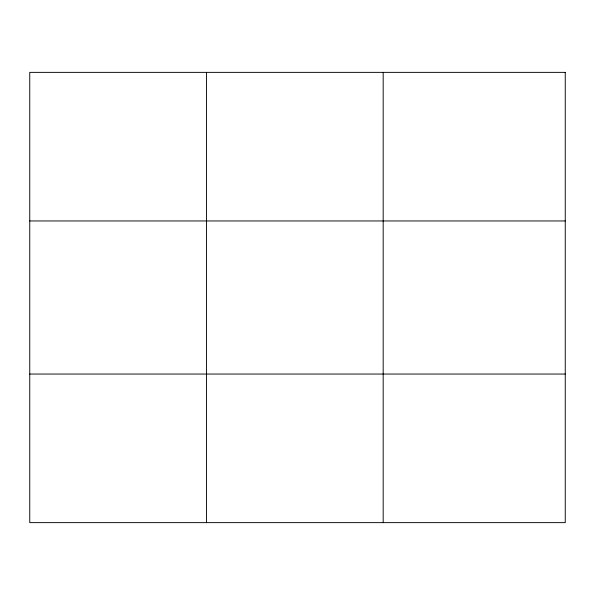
<?xml version="1.0" encoding="UTF-8"?>
<svg xmlns="http://www.w3.org/2000/svg" width="595" height="595" viewBox="0 0 595 595"><rect width="100%" height="100%" fill="white"/><g stroke="black" fill="none" stroke-linecap="round" stroke-linejoin="round"><path stroke-width="0.89" d="M206.465 72.367L206.465 522.633M383.18 72.367L383.18 522.633M29.75 220.953L565.25 220.953M29.75 374.047L565.25 374.047M565.25 72.367L565.25 522.633L29.75 522.633L29.75 72.367L565.25 72.367"/></g></svg>
